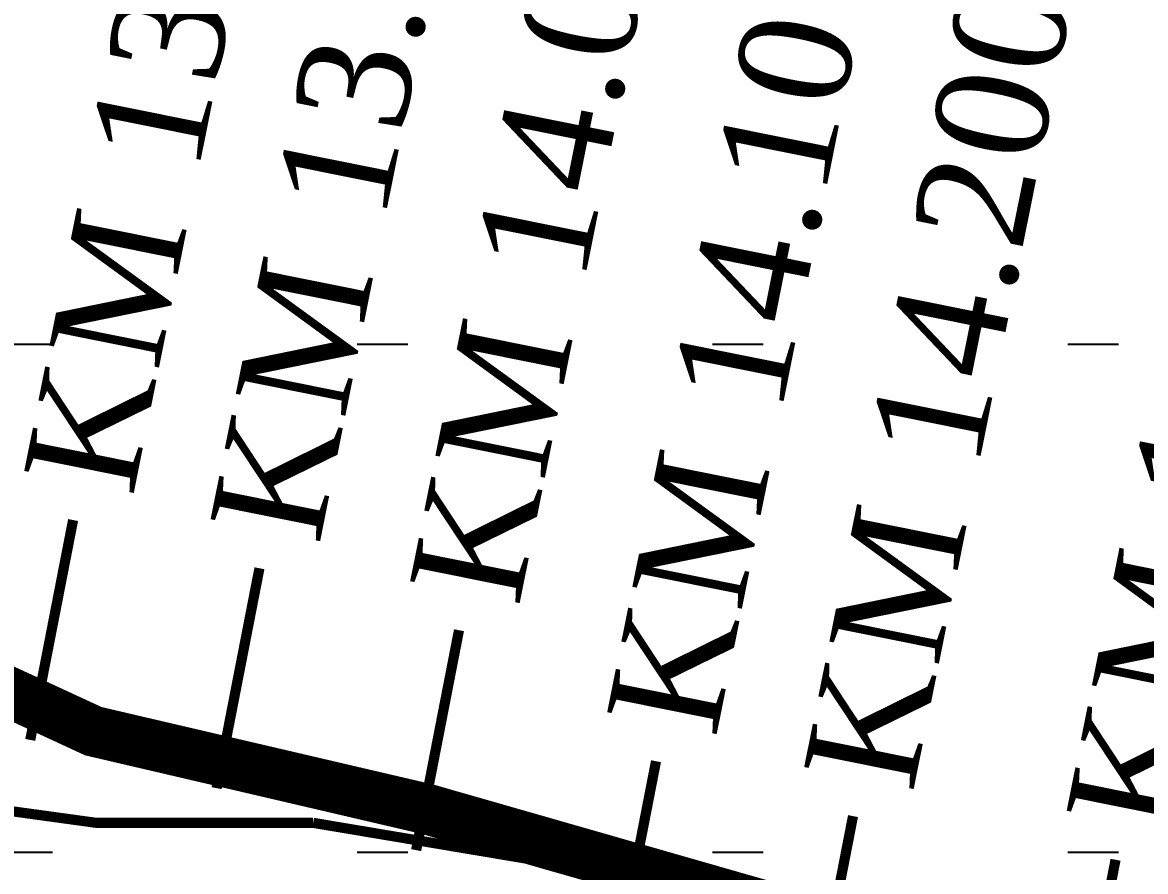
# Model space of a CAD drawing. Header units: inches. Extents: x -8940 to 26362, y -28010 to 990.
# Drawn here: x 4414.36 to 4423.04, y -7375.16 to -7368.6 of the extents above; entities that cross this region are included whole.
import ezdxf

# ---------------------------------------------------------------- set-up
doc = ezdxf.new("R2010")
doc.units = ezdxf.units.IN
doc.header["$MEASUREMENT"] = 0
doc.layers.add('BUILDING', color=5, linetype='Continuous', lineweight=15)
doc.layers.add('Text', color=7, linetype='Continuous')
doc.styles.add('Text', font='times.ttf', dxfattribs={"height": 240})

msp = doc.modelspace()

# ---------------------------------------------------------------- hatches: boundary and pattern name
at = {"layer": 'Text', "lineweight": 25}
h = msp.add_hatch(dxfattribs=at)
h.set_pattern_fill('ACAD_ISO07W100', color=0, scale=0.784833, style=0)
h.set_pattern_definition([(0, (-582.442, -27753.198), (0, 3.9241642), [0.3924164, -2.35449854])])
h.paths.add_polyline_path([(4453.012436, -7368.509246), (4432.544063, -7360.765981), (4417.35118, -7356.454306), (4399.865945, -7352.632595), (4389.807755, -7348.417064), (4382.319111, -7347.246699), (4375.943644, -7343.680138), (4368.217405, -7333.076598), (4361.929936, -7322.334389), (4357.719224, -7314.672477), (4356.412451, -7309.03143), (4355.412858, -7306.651874), (4313.200953, -7306.651874), (4313.200953, -7400.608297), (4453.122434, -7400.608297)])
h.paths.add_polyline_path([(4387.774257, -7337.654416), (4394.795484, -7337.654416), (4394.795484, -7334.638043), (4387.774257, -7334.638043)], flags=25)

# ---------------------------------------------------------------- linework, layer by layer
at = {"layer": 'BUILDING', "const_width": 0.078483}
for points in [[(4405.885173, -7373.850831), (4406.403187, -7374.157688), (4407.23917, -7374.157688), (4408.576742, -7374.216853), (4410.244307, -7374.139199), (4414.930209, -7374.784471), (4416.606574, -7374.784471)], [(4416.606574, -7374.784471), (4419.872992, -7375.332859), (4420.768887, -7375.760699), (4421.794066, -7375.867936), (4422.603649, -7375.89567), (4423.888422, -7376.197044)]]:
    msp.add_lwpolyline(points, dxfattribs=at)
at = {"layer": 'Text', "color": 1, "const_width": 0.392416}
msp.add_lwpolyline([(4395.839007, -7370.720551), (4398.421753, -7370.964608), (4399.806573, -7371.095467), (4401.0001, -7370.933177), (4402.716064, -7371.118068), (4404.392429, -7371.506341), (4405.949996, -7371.672743), (4407.463565, -7371.783679), (4409.342326, -7372.077656), (4410.807495, -7372.345749), (4410.935202, -7373.043289), (4411.519903, -7373.482795), (4411.519903, -7373.482795), (4413.692448, -7373.514119), (4414.90821, -7374.076336), (4417.482156, -7374.677234), (4418.920926, -7375.089542), (4420.401825, -7375.513924), (4422.273656, -7375.814318), (4424.263971, -7376.133726)], dxfattribs=at)
at = {"layer": 'Text', "color": 0, "lineweight": 25, "const_width": 0.078483}
for points in [[(4414.420468, -7374.143704), (4414.751607, -7372.444549)], [(4415.860636, -7374.5165), (4416.191775, -7372.817345)], [(4417.402832, -7374.995248), (4417.733972, -7373.296093)], [(4418.925408, -7376.007682), (4419.256548, -7374.308527)], [(4420.447984, -7376.431492), (4420.779123, -7374.732337)], [(4422.476777, -7376.76897), (4422.807916, -7375.069815)]]:
    msp.add_lwpolyline(points, dxfattribs=at)

# ---------------------------------------------------------------- texts
at = {"layer": 'Text', "char_height": 0.86331613, "attachment_point": 1, "rotation": 78.6406818, "style": 'Text'}
for s, insert in [('{\\T1.05;KM 13.800}', (4414.366659, -7372.102249)), ('{\\T1.05;KM 13.900}', (4415.806828, -7372.475045)), ('{\\T1.05;KM 14.000}', (4417.349024, -7372.953793)), ('{\\T1.05;KM 14.100}', (4418.8716, -7373.966227)), ('{\\T1.05;KM 14.200}', (4420.394176, -7374.390037)), ('{\\T1.05;KM 14.300}', (4422.422969, -7374.727515))]:
    msp.add_mtext(s, dxfattribs=dict(at, insert=insert))

doc.saveas('drawing.dxf')
